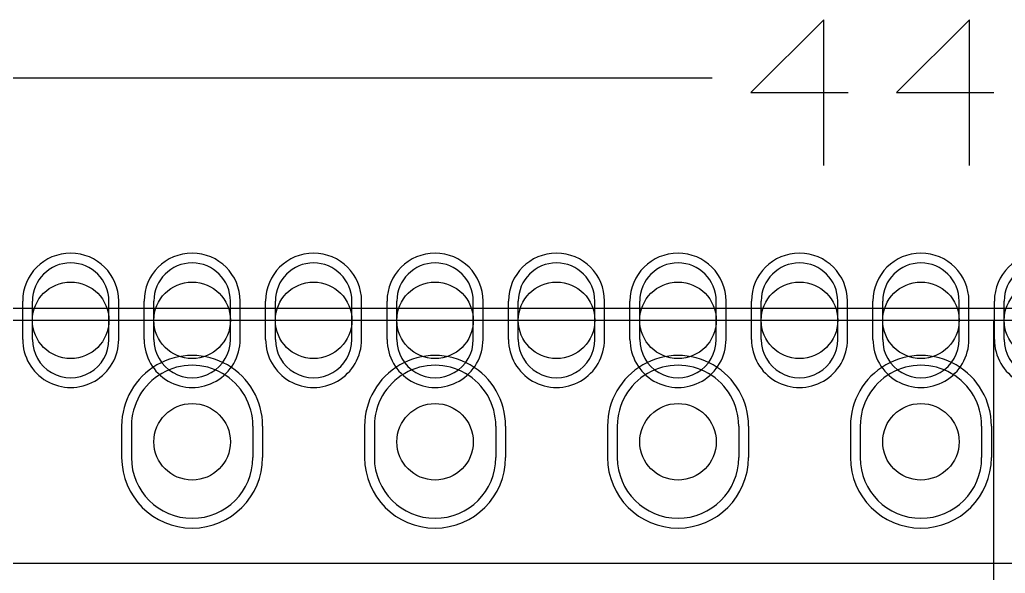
# Model space of a CAD drawing. Header units: millimetres. Extents: x 40.7 to 137.6, y 57.5 to 86.7.
# Drawn here: x 55.35 to 65.65, y 80.92 to 86.71 of the extents above; entities that cross this region are included whole.
import ezdxf

# ---------------------------------------------------------------- set-up
doc = ezdxf.new("R2010")
doc.units = ezdxf.units.MM
for name, color, linetype in [('BottomSolder', 6, 'Continuous'), ('Mechanical1', 6, 'Continuous'), ('MultiLayer', 9, 'Continuous'), ('PadHoleLayer', 156, 'Continuous'), ('TopOverlay', 2, 'Continuous'), ('TopSolder', 216, 'Continuous')]:
    doc.layers.add(name, color=color, linetype=linetype)

# ---------------------------------------------------------------- blocks, each defined once
blk = doc.blocks.new('SIP30_15_1_27_4')
at = {"layer": 'BottomSolder'}
for p, q in [((3.308, 1.07), (3.308, 1.47)), ((4.312, 1.07), (4.312, 1.47)), ((4.578, 1.07), (4.578, 1.47)), ((5.582, 1.07), (5.582, 1.47)), ((5.848, 1.07), (5.848, 1.47)), ((6.852, 1.07), (6.852, 1.47)), ((7.118, 1.07), (7.118, 1.47)), ((8.122, 1.07), (8.122, 1.47)), ((8.388, 1.07), (8.388, 1.47)), ((9.392, 1.07), (9.392, 1.47)), ((9.658, 1.07), (9.658, 1.47)), ((10.662, 1.07), (10.662, 1.47)), ((10.928, 1.07), (10.928, 1.47)), ((11.932, 1.07), (11.932, 1.47)), ((12.198, 1.07), (12.198, 1.47)), ((13.202, 1.07), (13.202, 1.47)), ((13.468, 1.07), (13.468, 1.47)), ((4.343, 0.165), (4.343, -0.165)), ((5.817, 0.165), (5.817, -0.165)), ((6.883, 0.165), (6.883, -0.165)), ((8.357, 0.165), (8.357, -0.165)), ((9.423, 0.165), (9.423, -0.165)), ((10.897, 0.165), (10.897, -0.165)), ((11.963, 0.165), (11.963, -0.165)), ((13.437, 0.165), (13.437, -0.165))]:
    blk.add_line(p, q, dxfattribs=at)
for centre, radius, start, end in [((3.81, 1.47), 0.502, 0, 180), ((5.08, 1.47), 0.502, 0, 180), ((6.35, 1.47), 0.502, 0, 180), ((7.62, 1.47), 0.502, 0, 180), ((8.89, 1.47), 0.502, 0, 180), ((10.16, 1.47), 0.502, 0, 180), ((11.43, 1.47), 0.502, 0, 180), ((12.7, 1.47), 0.502, 0, 180), ((13.97, 1.47), 0.502, 0, 180), ((3.81, 1.07), 0.502, 180, 0), ((5.08, 1.07), 0.502, 180, 0), ((6.35, 1.07), 0.502, 180, 0), ((7.62, 1.07), 0.502, 180, 0), ((8.89, 1.07), 0.502, 180, 0), ((10.16, 1.07), 0.502, 180, 0), ((11.43, 1.07), 0.502, 180, 0), ((12.7, 1.07), 0.502, 180, 0), ((13.97, 1.07), 0.502, 180, 0), ((5.08, 0.165), 0.737, 360, 180), ((7.62, 0.165), 0.737, 360, 180), ((10.16, 0.165), 0.737, 360, 180), ((12.7, 0.165), 0.737, 360, 180), ((5.08, -0.165), 0.737, 180, 360), ((7.62, -0.165), 0.737, 180, 360), ((10.16, -0.165), 0.737, 180, 360), ((12.7, -0.165), 0.737, 180, 360)]:
    blk.add_arc(centre, radius, start, end, dxfattribs=at)
at = {"layer": 'MultiLayer'}
for p, q in [((3.41, 1.07), (3.41, 1.47)), ((4.21, 1.07), (4.21, 1.47)), ((4.68, 1.07), (4.68, 1.47)), ((5.48, 1.07), (5.48, 1.47)), ((5.95, 1.07), (5.95, 1.47)), ((6.75, 1.07), (6.75, 1.47)), ((7.22, 1.07), (7.22, 1.47)), ((8.02, 1.07), (8.02, 1.47)), ((8.49, 1.07), (8.49, 1.47)), ((9.29, 1.07), (9.29, 1.47)), ((9.76, 1.07), (9.76, 1.47)), ((10.56, 1.07), (10.56, 1.47)), ((11.03, 1.07), (11.03, 1.47)), ((11.83, 1.07), (11.83, 1.47)), ((12.3, 1.07), (12.3, 1.47)), ((13.1, 1.07), (13.1, 1.47)), ((13.57, 1.07), (13.57, 1.47)), ((4.445, 0.165), (4.445, -0.165)), ((5.715, 0.165), (5.715, -0.165)), ((6.985, 0.165), (6.985, -0.165)), ((8.255, 0.165), (8.255, -0.165)), ((9.525, 0.165), (9.525, -0.165)), ((10.795, 0.165), (10.795, -0.165)), ((12.065, 0.165), (12.065, -0.165)), ((13.335, 0.165), (13.335, -0.165))]:
    blk.add_line(p, q, dxfattribs=at)
for centre, radius, start, end in [((3.81, 1.47), 0.4, 0, 180), ((5.08, 1.47), 0.4, 0, 180), ((6.35, 1.47), 0.4, 0, 180), ((7.62, 1.47), 0.4, 0, 180), ((8.89, 1.47), 0.4, 0, 180), ((10.16, 1.47), 0.4, 0, 180), ((11.43, 1.47), 0.4, 0, 180), ((12.7, 1.47), 0.4, 0, 180), ((13.97, 1.47), 0.4, 0, 180), ((3.81, 1.07), 0.4, 180, 0), ((5.08, 1.07), 0.4, 180, 0), ((6.35, 1.07), 0.4, 180, 0), ((7.62, 1.07), 0.4, 180, 0), ((8.89, 1.07), 0.4, 180, 0), ((10.16, 1.07), 0.4, 180, 0), ((11.43, 1.07), 0.4, 180, 0), ((12.7, 1.07), 0.4, 180, 0), ((13.97, 1.07), 0.4, 180, 0), ((5.08, 0.165), 0.635, 360, 180), ((7.62, 0.165), 0.635, 360, 180), ((10.16, 0.165), 0.635, 360, 180), ((12.7, 0.165), 0.635, 360, 180), ((5.08, -0.165), 0.635, 180, 360), ((7.62, -0.165), 0.635, 180, 360), ((10.16, -0.165), 0.635, 180, 360), ((12.7, -0.165), 0.635, 180, 360)]:
    blk.add_arc(centre, radius, start, end, dxfattribs=at)
at = {"layer": 'PadHoleLayer'}
for centre in [(3.81, 1.27), (5.08, 1.27), (6.35, 1.27), (7.62, 1.27), (8.89, 1.27), (10.16, 1.27), (11.43, 1.27), (12.7, 1.27), (13.97, 1.27), (5.08, 0), (7.62, 0), (10.16, 0), (12.7, 0)]:
    blk.add_circle(centre, 0.4, dxfattribs=at)
at = {"layer": 'TopOverlay'}
for p, q in [((-1.27, 1.27), (37, 1.27)), ((-1.27, -1.27), (37, -1.27))]:
    blk.add_line(p, q, dxfattribs=at)
at = {"layer": 'TopSolder'}
for p, q in [((3.308, 1.07), (3.308, 1.47)), ((4.312, 1.07), (4.312, 1.47)), ((4.578, 1.07), (4.578, 1.47)), ((5.582, 1.07), (5.582, 1.47)), ((5.848, 1.07), (5.848, 1.47)), ((6.852, 1.07), (6.852, 1.47)), ((7.118, 1.07), (7.118, 1.47)), ((8.122, 1.07), (8.122, 1.47)), ((8.388, 1.07), (8.388, 1.47)), ((9.392, 1.07), (9.392, 1.47)), ((9.658, 1.07), (9.658, 1.47)), ((10.662, 1.07), (10.662, 1.47)), ((10.928, 1.07), (10.928, 1.47)), ((11.932, 1.07), (11.932, 1.47)), ((12.198, 1.07), (12.198, 1.47)), ((13.202, 1.07), (13.202, 1.47)), ((13.468, 1.07), (13.468, 1.47)), ((4.343, 0.165), (4.343, -0.165)), ((5.817, 0.165), (5.817, -0.165)), ((6.883, 0.165), (6.883, -0.165)), ((8.357, 0.165), (8.357, -0.165)), ((9.423, 0.165), (9.423, -0.165)), ((10.897, 0.165), (10.897, -0.165)), ((11.963, 0.165), (11.963, -0.165)), ((13.437, 0.165), (13.437, -0.165))]:
    blk.add_line(p, q, dxfattribs=at)
for centre, radius, start, end in [((3.81, 1.47), 0.502, 0, 180), ((5.08, 1.47), 0.502, 0, 180), ((6.35, 1.47), 0.502, 0, 180), ((7.62, 1.47), 0.502, 0, 180), ((8.89, 1.47), 0.502, 0, 180), ((10.16, 1.47), 0.502, 0, 180), ((11.43, 1.47), 0.502, 0, 180), ((12.7, 1.47), 0.502, 0, 180), ((13.97, 1.47), 0.502, 0, 180), ((3.81, 1.07), 0.502, 180, 0), ((5.08, 1.07), 0.502, 180, 0), ((6.35, 1.07), 0.502, 180, 0), ((7.62, 1.07), 0.502, 180, 0), ((8.89, 1.07), 0.502, 180, 0), ((10.16, 1.07), 0.502, 180, 0), ((11.43, 1.07), 0.502, 180, 0), ((12.7, 1.07), 0.502, 180, 0), ((13.97, 1.07), 0.502, 180, 0), ((5.08, 0.165), 0.737, 360, 180), ((7.62, 0.165), 0.737, 360, 180), ((10.16, 0.165), 0.737, 360, 180), ((12.7, 0.165), 0.737, 360, 180), ((5.08, -0.165), 0.737, 180, 360), ((7.62, -0.165), 0.737, 180, 360), ((10.16, -0.165), 0.737, 180, 360), ((12.7, -0.165), 0.737, 180, 360)]:
    blk.add_arc(centre, radius, start, end, dxfattribs=at)

msp = doc.modelspace()

# ---------------------------------------------------------------- linework, layer by layer
at = {"layer": 'Mechanical1'}
msp.add_line((44.5, 83.693), (88.207, 83.693), dxfattribs=at)
at = {"layer": 'TopOverlay'}
for p, q in [((63.754, 86.709), (62.993, 85.948)), ((63.754, 85.186), (63.754, 86.709)), ((65.278, 86.709), (64.516, 85.948)), ((65.278, 85.186), (65.278, 86.709)), ((44.5, 86.1), (62.586, 86.1)), ((62.993, 85.948), (64.008, 85.948)), ((64.516, 85.948), (65.532, 85.948)), ((65.532, 80.137), (65.532, 83.566))]:
    msp.add_line(p, q, dxfattribs=at)

# ---------------------------------------------------------------- block references
at = {"rotation": 360}
msp.add_blockref('SIP30_15_1_27_4', (52.07, 82.296), dxfattribs=at)

doc.saveas('drawing.dxf')
